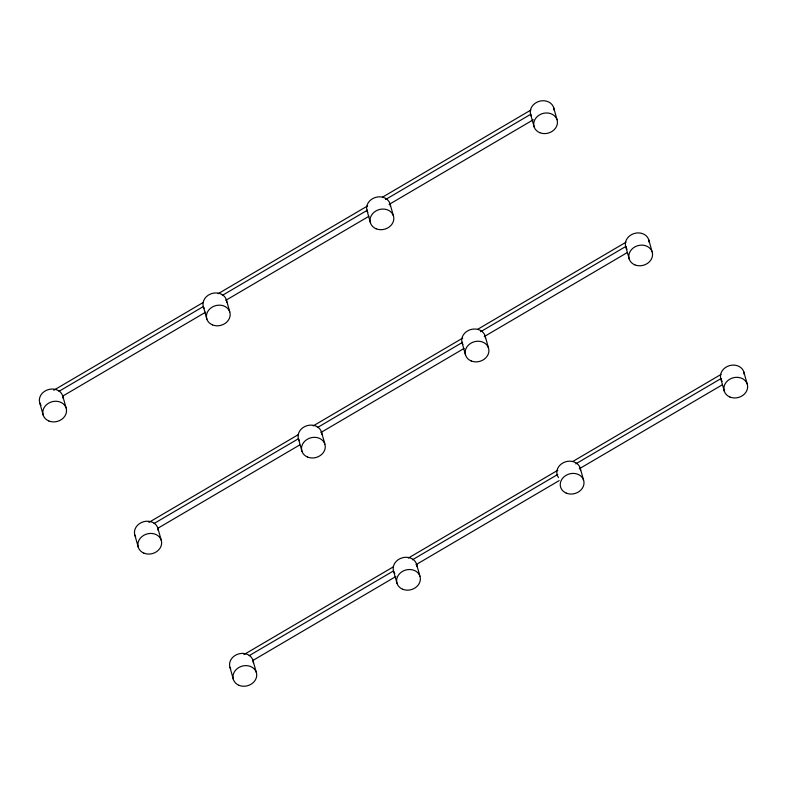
<?xml version="1.0" encoding="UTF-8"?>
<svg xmlns="http://www.w3.org/2000/svg" width="787" height="787" viewBox="0 0 787 787"><rect width="100%" height="100%" fill="white"/><g stroke="black" fill="none" stroke-linecap="round" stroke-linejoin="round"><path stroke-width="1.18" d="M53.772 390.234L203.272 302.434M218.117 293.718L367.608 205.919M382.452 197.203L530.9 110.032M59.015 391.306L203.213 306.625M222.298 295.41L367.559 210.109M385.581 199.524L530.841 114.213M62.547 396.215L205.682 312.154M225.83 300.319L368.965 216.258M389.112 204.433L533.311 119.752M148.861 522.411L298.362 434.611M313.206 425.895L462.707 338.095M477.552 329.379L625.99 242.209M154.104 523.483L298.303 438.802M317.387 427.587L462.648 342.286M480.67 331.701L625.931 246.39M157.636 528.392L299.709 444.95M320.919 432.496L464.055 348.434M484.202 336.61L627.337 252.548M243.95 654.587L393.451 566.788M408.296 558.072L557.796 470.272M572.641 461.556L721.079 374.386M249.194 655.66L393.392 570.978M412.477 559.764L557.737 474.463M575.769 463.877L721.02 378.567M252.725 660.568L395.871 576.507M416.008 564.673L559.154 480.611M579.301 468.786L722.436 384.725M743.774 371.798L747.207 384.017M720.882 379.039L724.325 391.257M648.685 239.622L652.118 251.84M625.793 246.862L629.226 259.08M553.595 107.445L557.029 119.663M530.704 114.686L534.137 126.904M580.137 467.891L583.57 480.109M485.048 335.715L488.481 347.933M462.156 342.965L465.589 355.183M389.958 203.538L393.392 215.756M367.067 210.788L370.5 223.006M416.5 563.994L419.933 576.212M393.608 571.244L397.042 583.462M321.411 431.817L324.844 444.035M298.519 439.067L301.952 451.285M226.322 299.64L229.755 311.859M203.43 306.891L206.863 319.109M252.863 660.096L256.296 672.314M229.971 667.337L233.405 679.555M157.774 527.92L161.207 540.138M134.882 535.16L138.315 547.378M62.675 395.743L66.118 407.961M39.793 402.983L43.226 415.202M230.709 668.97A12.012 10.192 -15.7 0 1 238.717 653.889A12.012 10.192 -15.7 0 1 253.306 662.723M135.61 536.793A12.012 10.192 -15.7 0 1 143.627 521.712A12.012 10.192 -15.7 0 1 158.207 530.546M41.003 405.374A12.012 10.192 -15.7 0 1 48.037 389.683A12.012 10.192 -15.7 0 1 63.117 398.37M204.158 308.514A12.012 10.192 -15.7 0 1 212.175 293.433A12.012 10.192 -15.7 0 1 226.754 302.267M394.828 573.625A12.012 10.192 -15.7 0 1 401.862 557.934A12.012 10.192 -15.7 0 1 416.943 566.62M299.247 440.69A12.012 10.192 -15.7 0 1 307.264 425.61A12.012 10.192 -15.7 0 1 321.844 434.444M558.465 477.522A12.012 10.192 -15.7 0 1 565.499 461.831A12.012 10.192 -15.7 0 1 580.58 470.528M462.884 344.598A12.012 10.192 -15.7 0 1 470.901 329.507A12.012 10.192 -15.7 0 1 485.481 338.351M367.795 212.421A12.012 10.192 -15.7 0 1 375.812 197.33A12.012 10.192 -15.7 0 1 390.391 206.174M722.102 381.429A12.012 10.192 -15.7 0 1 729.136 365.739A12.012 10.192 -15.7 0 1 744.217 374.425M627.013 249.253A12.012 10.192 -15.7 0 1 634.037 233.562A12.012 10.192 -15.7 0 1 649.127 242.248M531.432 116.319A12.012 10.192 -15.7 0 1 539.449 101.238A12.012 10.192 -15.7 0 1 554.028 110.072M239.022 685.339A12.012 10.192 -15.7 0 0 256.739 674.941A12.012 10.192 -15.7 0 0 238.805 667.524A12.012 10.192 -15.7 0 0 239.022 685.339M143.932 553.163A12.012 10.192 -15.7 0 0 161.65 542.764A12.012 10.192 -15.7 0 0 143.706 535.347A12.012 10.192 -15.7 0 0 143.932 553.163M48.833 420.986A12.012 10.192 -15.7 0 0 66.551 410.588A12.012 10.192 -15.7 0 0 48.617 403.17A12.012 10.192 -15.7 0 0 48.833 420.986M212.47 324.893A12.012 10.192 -15.7 0 0 230.188 314.485A12.012 10.192 -15.7 0 0 212.254 307.068A12.012 10.192 -15.7 0 0 212.47 324.893M402.659 589.247A12.012 10.192 -15.7 0 0 420.376 578.838A12.012 10.192 -15.7 0 0 402.442 571.421A12.012 10.192 -15.7 0 0 402.659 589.247M307.569 457.07A12.012 10.192 -15.7 0 0 325.287 446.662A12.012 10.192 -15.7 0 0 307.343 439.244A12.012 10.192 -15.7 0 0 307.569 457.07M566.296 493.144A12.012 10.192 -15.7 0 0 584.013 482.746A12.012 10.192 -15.7 0 0 566.079 475.318A12.012 10.192 -15.7 0 0 566.296 493.144M471.206 360.967A12.012 10.192 -15.7 0 0 488.924 350.569A12.012 10.192 -15.7 0 0 470.98 343.142A12.012 10.192 -15.7 0 0 471.206 360.967M376.117 228.791A12.012 10.192 -15.7 0 0 393.825 218.393A12.012 10.192 -15.7 0 0 375.891 210.965A12.012 10.192 -15.7 0 0 376.117 228.791M729.933 397.042A12.012 10.192 -15.7 0 0 747.65 386.643A12.012 10.192 -15.7 0 0 729.716 379.226A12.012 10.192 -15.7 0 0 729.933 397.042M634.843 264.865A12.012 10.192 -15.7 0 0 652.561 254.467A12.012 10.192 -15.7 0 0 634.617 247.049A12.012 10.192 -15.7 0 0 634.843 264.865M539.754 132.688A12.012 10.192 -15.7 0 0 557.462 122.29A12.012 10.192 -15.7 0 0 539.528 114.872A12.012 10.192 -15.7 0 0 539.754 132.688"/></g></svg>
